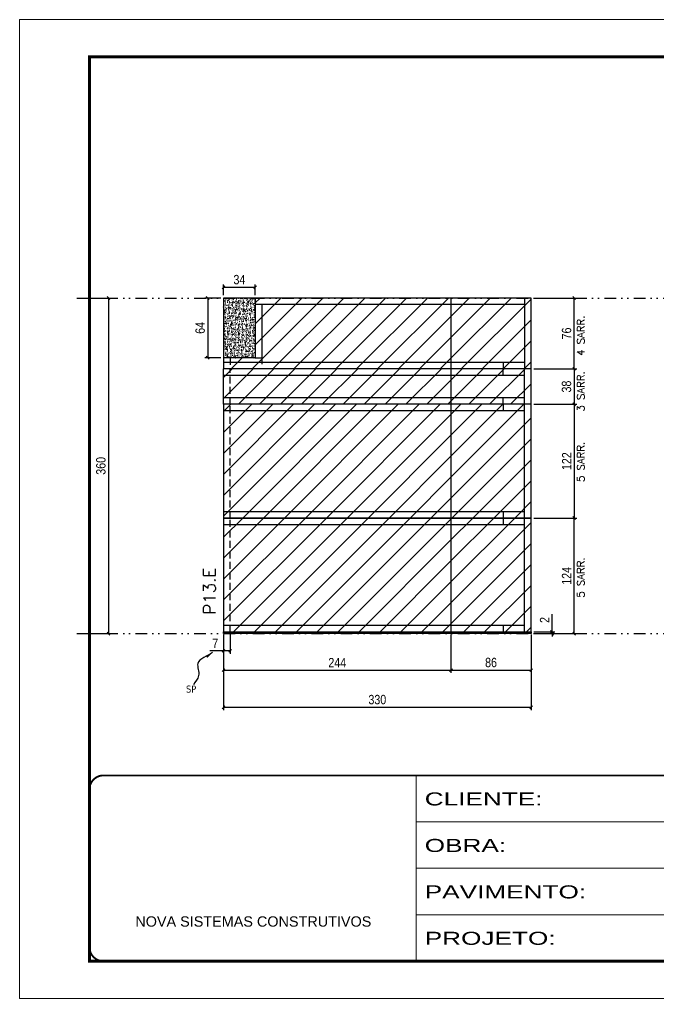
# Model space of a CAD drawing. Extents: x 2949 to 9203, y -16089 to 12527.
# Drawn here: x 4548 to 5233, y -5752 to -4702 of the extents above; entities that cross this region are included whole.
import ezdxf

# ---------------------------------------------------------------- set-up
doc = ezdxf.new("R2010")
doc.units = 0
for name, pattern in [('CONTINUO', [0]), ('DASHED', [0.75, 0.5, -0.25]), ('DIVIDE2', [0.625, 0.25, -0.125, 0, -0.125, 0, -0.125]), ('HIDDEN', [0.375, 0.25, -0.125])]:
    doc.linetypes.add(name, pattern=pattern)
for name, color, linetype in [('COTA', 241, 'Continuous'), ('Nível', 160, 'Continuous'), ('Painéis', 200, 'Continuous'), ('SARR_2.2x7', 40, 'Continuous'), ('Sarrafo de Pressão', 42, 'HIDDEN'), ('texto', 7, 'Continuous')]:
    doc.layers.add(name, color=color, linetype=linetype)
for name, color, linetype, lineweight in [('Folhas', 255, 'Continuous', 9), ('Hachura', 251, 'Continuous', 9), ('SARRAFO DE PRESSAO', 251, 'DASHED', 9), ('Texto Seção', 7, 'Continuous', 15)]:
    doc.layers.add(name, color=color, linetype=linetype, lineweight=lineweight)
doc.styles.add('ARIAL', font='arial.ttf')
doc.styles.add('COTA TECNICA', font='techl___.ttf', dxfattribs={"height": 10})
doc.styles.add('COTA TECNICA-50', font='techl___.ttf', dxfattribs={"height": 10})
doc.styles.add('REGUA-120', font='ROMANS.shx', dxfattribs={"height": 15})
doc.styles.add('ROMANS', font='romans.shx')
doc.styles.get("Standard").update_dxf_attribs({"font": 'arial.ttf'})
doc.styles.add('Tecnologia', font='')
doc.styles.get('Tecnologia').set_extended_font_data('Forgotten Futurist')
doc.dimstyles.new('COTA PAINEL-50', dxfattribs={"dimtxt": 10, "dimasz": 3, "dimexe": 3, "dimexo": 3, "dimgap": 3, "dimtad": 1, "dimdec": 1, "dimzin": 12, "dimdsep": 46, "dimtxsty": 'COTA TECNICA-50', "dimblk1": 'OBLIQUE', "dimblk2": 'OBLIQUE', "dimsah": 1, "dimcen": 0.9, "dimclrd": 4, "dimclre": 4, "dimclrt": 240, "dimadec": 1, "dimazin": 3, "dimtfac": 1, "dimtdec": 1, "dimtmove": 0, "dimatfit": 3, "dimfxl": 1, "dimtolj": 1, "dimtzin": 12, "dimarcsym": 0})
doc.dimstyles.new('PAINEL', dxfattribs={"dimtxt": 10, "dimasz": 3, "dimexe": 3, "dimexo": 3, "dimgap": 3, "dimtad": 1, "dimdec": 1, "dimzin": 12, "dimdsep": 46, "dimtxsty": 'COTA TECNICA', "dimblk1": 'OBLIQUE', "dimblk2": 'OBLIQUE', "dimsah": 1, "dimcen": 0.9, "dimclrd": 4, "dimclre": 4, "dimclrt": 240, "dimadec": 1, "dimazin": 3, "dimtfac": 1, "dimtdec": 1, "dimtmove": 0, "dimatfit": 3, "dimfxl": 1, "dimtolj": 1, "dimtzin": 12, "dimarcsym": 0})
doc.dimstyles.get("Standard").update_dxf_attribs({"dimtxt": 0.18, "dimasz": 0.18, "dimexe": 0.18, "dimexo": 0.0625, "dimgap": 0.09, "dimtad": 0, "dimtih": 1, "dimtoh": 1, "dimdec": 4, "dimzin": 0, "dimdsep": 46, "dimtxsty": 'Standard', "dimcen": 0.09, "dimadec": 0, "dimazin": 0, "dimtfac": 1, "dimtdec": 4, "dimtofl": 0, "dimtmove": 0, "dimatfit": 3, "dimfxl": 1, "dimtolj": 1, "dimtzin": 0, "dimarcsym": 0})
pattern_1 = [(45, (-129255.467, -37644.947), (-11.2253202, 11.2253202), [])]
pattern_2 = [(45, (-2336.75, -5138.344), (-11.22532, 11.22532), [])]
pattern_3 = [(45, (0, 1148.575), (-11.22532, 11.22532), [])]

# ---------------------------------------------------------------- blocks, each defined once
blk = doc.blocks.new('9999999999')
at = {"color": 30, "linetype": 'CONTINUO'}
for p, q in [((98564.6, 34230.2), (98564.6, 34429.4)), ((98564.6, 34379.6), (99584, 34379.6)), ((98564.6, 34329.8), (99488, 34329.8)), ((98564.6, 34280), (99488, 34280))]:
    blk.add_line(p, q, dxfattribs=at)
at = {"color": 30, "linetype": 'CONTINUO', "const_width": 2}
blk.add_lwpolyline([(99584, 34230.2), (99584, 34414.4, 0.414214), (99569, 34429.4), (98229, 34429.4, 0.414214), (98214, 34414.4), (98214, 34245.2, 0.414214), (98229, 34230.2), (99584, 34230.2)], format="xyb", dxfattribs=at)
at = {"layer": 'Folhas'}
blk.add_lwpolyline([(98139, 34190.2), (99624, 34190.2), (99624, 35240.2), (98139, 35240.2)], close=True, dxfattribs=at)
at = {"layer": 'Folhas', "color": 30, "const_width": 3}
blk.add_lwpolyline([(98214, 34230.2), (99584, 34230.2), (99584, 35200.2), (98214, 35200.2)], close=True, dxfattribs=at)
at = {"color": 7, "linetype": 'Continuous', "ltscale": 5, "style": 'ARIAL'}
blk.add_text('NOVA SISTEMAS CONSTRUTIVOS', height=11.059, dxfattribs=at).set_placement((98263.2, 34267.2))
at = {"layer": 'Folhas', "color": 7, "style": 'Tecnologia', "width": 1.5}
for s, p in [('CLIENTE:', (98573.7, 34397.2)), ('OBRA:', (98573.7, 34347.3)), ('PAVIMENTO:', (98573.7, 34297.5)), ('PROJETO:', (98573.7, 34247.7))]:
    blk.add_text(s, height=14, dxfattribs=at).set_placement(p)
blk = doc.blocks.new('_Oblique')
at = {"color": 0, "linetype": 'ByBlock', "lineweight": -2}
blk.add_line((-0.5, -0.5), (0.5, 0.5), dxfattribs=at)
blk = doc.blocks.new('*D2399')
at = {"layer": 'COTA', "color": 4, "linetype": 'ByBlock', "lineweight": -2, "transparency": 16777216}
for p, q in [((4612, -5000.6), (4646, -5000.6)), ((4643, -5000.6), (4643, -5360.6)), ((4612, -5360.6), (4646, -5360.6))]:
    blk.add_line(p, q, dxfattribs=at)
at = {"layer": 'Defpoints', "color": 0, "linetype": 'ByBlock', "transparency": 16777216}
for p in [(4609, -5000.6), (4609, -5360.6), (4643, -5360.6)]:
    blk.add_point(p, dxfattribs=at)
at = {"layer": 'COTA', "color": 4, "linetype": 'ByBlock', "lineweight": -2, "transparency": 16777216, "xscale": 3, "yscale": 3, "zscale": 3}
for p, rotation in [((4643, -5000.6), 90), ((4643, -5360.6), 270)]:
    blk.add_blockref('_Oblique', p, dxfattribs=dict(at, rotation=rotation))
at = {"layer": 'COTA', "color": 240, "linetype": 'ByBlock', "transparency": 16777216, "insert": (4634.8, -5180.6), "char_height": 10, "attachment_point": 5, "rotation": 90, "style": 'COTA TECNICA'}
blk.add_mtext('\\A1;360', dxfattribs=at)
blk = doc.blocks.new('*D2374')
at = {"layer": 'COTA', "color": 4, "lineweight": -2, "transparency": 16777216}
for p, q in [((4766.4, -5361.6), (4766.4, -5442.6)), ((5096.4, -5361.6), (5096.4, -5442.6)), ((4766.4, -5439.6), (5096.4, -5439.6))]:
    blk.add_line(p, q, dxfattribs=at)
at = {"layer": 'Defpoints', "color": 0, "transparency": 16777216}
for p in [(4766.4, -5358.6), (5096.4, -5358.6), (5096.4, -5439.6)]:
    blk.add_point(p, dxfattribs=at)
at = {"layer": 'COTA', "color": 4, "lineweight": -2, "transparency": 16777216, "xscale": 3, "yscale": 3, "zscale": 3, "rotation": 180}
blk.add_blockref('_Oblique', (4766.4, -5439.6), dxfattribs=at)
at = {"layer": 'COTA', "color": 4, "lineweight": -2, "transparency": 16777216, "xscale": 3, "yscale": 3, "zscale": 3}
blk.add_blockref('_Oblique', (5096.4, -5439.6), dxfattribs=at)
at = {"layer": 'COTA', "color": 240, "transparency": 16777216, "insert": (4931.4, -5431.4), "char_height": 10, "attachment_point": 5, "style": 'COTA TECNICA'}
blk.add_mtext('\\A1;330', dxfattribs=at)
blk = doc.blocks.new('*D2375')
at = {"layer": 'COTA', "color": 4, "lineweight": -2, "transparency": 16777216}
for p, q in [((5099.4, -5000.6), (5145.6, -5000.6)), ((5142.6, -5076.6), (5142.6, -5000.6)), ((5099.4, -5076.6), (5145.6, -5076.6))]:
    blk.add_line(p, q, dxfattribs=at)
at = {"layer": 'Defpoints', "color": 0, "transparency": 16777216}
for p in [(5096.4, -5000.6), (5142.6, -5000.6), (5096.4, -5076.6)]:
    blk.add_point(p, dxfattribs=at)
at = {"layer": 'COTA', "color": 4, "lineweight": -2, "transparency": 16777216, "xscale": 3, "yscale": 3, "zscale": 3}
for p, rotation in [((5142.6, -5000.6), 90), ((5142.6, -5076.6), 270)]:
    blk.add_blockref('_Oblique', p, dxfattribs=dict(at, rotation=rotation))
at = {"layer": 'COTA', "color": 240, "transparency": 16777216, "insert": (5134.5, -5038.6), "char_height": 10, "attachment_point": 5, "rotation": 90, "style": 'COTA TECNICA'}
blk.add_mtext('\\A1;76', dxfattribs=at)
blk = doc.blocks.new('*D2376')
at = {"layer": 'COTA', "color": 4, "lineweight": -2, "transparency": 16777216}
for p, q in [((4766.4, -5363.6), (4766.4, -5382.1)), ((4773.4, -5361.6), (4773.4, -5382.1)), ((4766.4, -5379.1), (4751.6, -5379.1)), ((4773.4, -5379.1), (4766.4, -5379.1))]:
    blk.add_line(p, q, dxfattribs=at)
at = {"layer": 'Defpoints', "color": 0, "transparency": 16777216}
for p in [(4766.4, -5360.6), (4773.4, -5358.6), (4766.4, -5379.1)]:
    blk.add_point(p, dxfattribs=at)
at = {"layer": 'COTA', "color": 4, "lineweight": -2, "transparency": 16777216, "xscale": 3, "yscale": 3, "zscale": 3, "rotation": 180}
blk.add_blockref('_Oblique', (4766.4, -5379.1), dxfattribs=at)
at = {"layer": 'COTA', "color": 4, "lineweight": -2, "transparency": 16777216, "xscale": 3, "yscale": 3, "zscale": 3}
blk.add_blockref('_Oblique', (4773.4, -5379.1), dxfattribs=at)
at = {"layer": 'COTA', "color": 240, "transparency": 16777216, "insert": (4757.5, -5371), "char_height": 10, "attachment_point": 5, "style": 'COTA TECNICA-50'}
blk.add_mtext('\\A1;7', dxfattribs=at)
blk = doc.blocks.new('*D2377')
at = {"layer": 'COTA', "color": 4, "lineweight": -2, "transparency": 16777216}
for p, q in [((5099.4, -5236.6), (5145.6, -5236.6)), ((5142.6, -5360.6), (5142.6, -5236.6)), ((5099.4, -5360.6), (5145.6, -5360.6))]:
    blk.add_line(p, q, dxfattribs=at)
at = {"layer": 'Defpoints', "color": 0, "transparency": 16777216}
for p in [(5096.4, -5236.6), (5142.6, -5236.6), (5096.4, -5360.6)]:
    blk.add_point(p, dxfattribs=at)
at = {"layer": 'COTA', "color": 4, "lineweight": -2, "transparency": 16777216, "xscale": 3, "yscale": 3, "zscale": 3}
for p, rotation in [((5142.6, -5236.6), 90), ((5142.6, -5360.6), 270)]:
    blk.add_blockref('_Oblique', p, dxfattribs=dict(at, rotation=rotation))
at = {"layer": 'COTA', "color": 240, "transparency": 16777216, "insert": (5134.5, -5298.6), "char_height": 10, "attachment_point": 5, "rotation": 90, "style": 'COTA TECNICA-50'}
blk.add_mtext('\\A1;124', dxfattribs=at)
blk = doc.blocks.new('*D2378')
at = {"layer": 'COTA', "color": 4, "lineweight": -2, "transparency": 16777216}
for p, q in [((5118.9, -5358.6), (5118.9, -5339.8)), ((5099.4, -5358.6), (5121.9, -5358.6)), ((5099.4, -5360.6), (5121.9, -5360.6)), ((5118.9, -5360.6), (5118.9, -5358.6)), ((5118.9, -5360.6), (5118.9, -5363.6))]:
    blk.add_line(p, q, dxfattribs=at)
at = {"layer": 'Defpoints', "color": 0, "transparency": 16777216}
for p in [(5096.4, -5358.6), (5096.4, -5360.6), (5118.9, -5360.6)]:
    blk.add_point(p, dxfattribs=at)
at = {"layer": 'COTA', "color": 4, "lineweight": -2, "transparency": 16777216, "xscale": 3, "yscale": 3, "zscale": 3}
for p, rotation in [((5118.9, -5358.6), 270), ((5118.9, -5360.6), 90)]:
    blk.add_blockref('_Oblique', p, dxfattribs=dict(at, rotation=rotation))
at = {"layer": 'COTA', "color": 240, "transparency": 16777216, "insert": (5110.9, -5345.9), "char_height": 10, "attachment_point": 5, "rotation": 90, "style": 'COTA TECNICA-50'}
blk.add_mtext('\\A1;2', dxfattribs=at)
blk = doc.blocks.new('*D2379')
at = {"layer": 'COTA', "color": 4, "linetype": 'ByBlock', "lineweight": -2, "transparency": 16777216}
for p, q in [((5099.4, -5114.6), (5145.6, -5114.6)), ((5142.6, -5114.6), (5142.6, -5236.6)), ((5099.4, -5236.6), (5145.6, -5236.6))]:
    blk.add_line(p, q, dxfattribs=at)
at = {"layer": 'Defpoints', "color": 0, "linetype": 'ByBlock', "transparency": 16777216}
for p in [(5096.4, -5114.6), (5096.4, -5236.6), (5142.6, -5236.6)]:
    blk.add_point(p, dxfattribs=at)
at = {"layer": 'COTA', "color": 4, "linetype": 'ByBlock', "lineweight": -2, "transparency": 16777216, "xscale": 3, "yscale": 3, "zscale": 3}
for p, rotation in [((5142.6, -5114.6), 90), ((5142.6, -5236.6), 270)]:
    blk.add_blockref('_Oblique', p, dxfattribs=dict(at, rotation=rotation))
at = {"layer": 'COTA', "color": 240, "linetype": 'ByBlock', "transparency": 16777216, "insert": (5134.6, -5175.6), "char_height": 10, "attachment_point": 5, "rotation": 90, "style": 'COTA TECNICA'}
blk.add_mtext('\\A1;122', dxfattribs=at)
blk = doc.blocks.new('*D2380')
at = {"layer": 'COTA', "color": 4, "linetype": 'ByBlock', "lineweight": -2, "transparency": 16777216}
for p, q in [((4766.4, -5363.6), (4766.4, -5402.8)), ((5010.4, -5361.6), (5010.4, -5402.8)), ((4766.4, -5399.8), (5010.4, -5399.8))]:
    blk.add_line(p, q, dxfattribs=at)
at = {"layer": 'Defpoints', "color": 0, "linetype": 'ByBlock', "transparency": 16777216}
for p in [(4766.4, -5360.6), (5010.4, -5358.6), (5010.4, -5399.8)]:
    blk.add_point(p, dxfattribs=at)
at = {"layer": 'COTA', "color": 4, "linetype": 'ByBlock', "lineweight": -2, "transparency": 16777216, "xscale": 3, "yscale": 3, "zscale": 3, "rotation": 180}
blk.add_blockref('_Oblique', (4766.4, -5399.8), dxfattribs=at)
at = {"layer": 'COTA', "color": 4, "linetype": 'ByBlock', "lineweight": -2, "transparency": 16777216, "xscale": 3, "yscale": 3, "zscale": 3}
blk.add_blockref('_Oblique', (5010.4, -5399.8), dxfattribs=at)
at = {"layer": 'COTA', "color": 240, "linetype": 'ByBlock', "transparency": 16777216, "insert": (4888.4, -5391.7), "char_height": 10, "attachment_point": 5, "style": 'COTA TECNICA'}
blk.add_mtext('\\A1;244', dxfattribs=at)
blk = doc.blocks.new('*D2381')
at = {"layer": 'COTA', "color": 4, "linetype": 'ByBlock', "lineweight": -2, "transparency": 16777216}
for p, q in [((5010.4, -5361.6), (5010.4, -5402.8)), ((5096.4, -5363.6), (5096.4, -5402.8)), ((5010.4, -5399.8), (5096.4, -5399.8))]:
    blk.add_line(p, q, dxfattribs=at)
at = {"layer": 'Defpoints', "color": 0, "linetype": 'ByBlock', "transparency": 16777216}
for p in [(5010.4, -5358.6), (5096.4, -5360.6), (5096.4, -5399.8)]:
    blk.add_point(p, dxfattribs=at)
at = {"layer": 'COTA', "color": 4, "linetype": 'ByBlock', "lineweight": -2, "transparency": 16777216, "xscale": 3, "yscale": 3, "zscale": 3, "rotation": 180}
blk.add_blockref('_Oblique', (5010.4, -5399.8), dxfattribs=at)
at = {"layer": 'COTA', "color": 4, "linetype": 'ByBlock', "lineweight": -2, "transparency": 16777216, "xscale": 3, "yscale": 3, "zscale": 3}
blk.add_blockref('_Oblique', (5096.4, -5399.8), dxfattribs=at)
at = {"layer": 'COTA', "color": 240, "linetype": 'ByBlock', "transparency": 16777216, "insert": (5053.4, -5391.6), "char_height": 10, "attachment_point": 5, "style": 'COTA TECNICA'}
blk.add_mtext('\\A1;86', dxfattribs=at)
blk = doc.blocks.new('*D2391')
at = {"layer": 'COTA', "color": 4, "linetype": 'ByBlock', "lineweight": -2, "transparency": 16777216}
for p, q in [((4763.4, -5000.6), (4746.4, -5000.6)), ((4749.4, -5000.6), (4749.4, -5064.6)), ((4763.4, -5064.6), (4746.4, -5064.6))]:
    blk.add_line(p, q, dxfattribs=at)
at = {"layer": 'Defpoints', "color": 0, "linetype": 'ByBlock', "transparency": 16777216}
for p in [(4766.4, -5000.6), (4749.4, -5064.6), (4766.4, -5064.6)]:
    blk.add_point(p, dxfattribs=at)
at = {"layer": 'COTA', "color": 4, "linetype": 'ByBlock', "lineweight": -2, "transparency": 16777216, "xscale": 3, "yscale": 3, "zscale": 3}
for p, rotation in [((4749.4, -5000.6), 90), ((4749.4, -5064.6), 270)]:
    blk.add_blockref('_Oblique', p, dxfattribs=dict(at, rotation=rotation))
at = {"layer": 'COTA', "color": 240, "linetype": 'ByBlock', "transparency": 16777216, "insert": (4741.3, -5032.6), "char_height": 10, "attachment_point": 5, "rotation": 90, "style": 'COTA TECNICA'}
blk.add_mtext('\\A1;64', dxfattribs=at)
blk = doc.blocks.new('*D2392')
at = {"layer": 'COTA', "color": 4, "linetype": 'ByBlock', "lineweight": -2, "transparency": 16777216}
for p, q in [((4766.4, -4997.6), (4766.4, -4986.1)), ((4800.4, -4997.6), (4800.4, -4986.1)), ((4766.4, -4989.1), (4800.4, -4989.1))]:
    blk.add_line(p, q, dxfattribs=at)
at = {"layer": 'Defpoints', "color": 0, "linetype": 'ByBlock', "transparency": 16777216}
for p in [(4800.4, -4989.1), (4766.4, -5000.6), (4800.4, -5000.6)]:
    blk.add_point(p, dxfattribs=at)
at = {"layer": 'COTA', "color": 4, "linetype": 'ByBlock', "lineweight": -2, "transparency": 16777216, "xscale": 3, "yscale": 3, "zscale": 3, "rotation": 180}
blk.add_blockref('_Oblique', (4766.4, -4989.1), dxfattribs=at)
at = {"layer": 'COTA', "color": 4, "linetype": 'ByBlock', "lineweight": -2, "transparency": 16777216, "xscale": 3, "yscale": 3, "zscale": 3}
blk.add_blockref('_Oblique', (4800.4, -4989.1), dxfattribs=at)
at = {"layer": 'COTA', "color": 240, "linetype": 'ByBlock', "transparency": 16777216, "insert": (4783.4, -4980.9), "char_height": 10, "attachment_point": 5, "style": 'COTA TECNICA'}
blk.add_mtext('\\A1;34', dxfattribs=at)
blk = doc.blocks.new('*D2402')
at = {"layer": 'COTA', "color": 4, "lineweight": -2, "transparency": 16777216}
for p, q in [((5099.4, -5076.6), (5145.6, -5076.6)), ((5142.6, -5076.6), (5142.6, -5114.6)), ((5099.4, -5114.6), (5145.6, -5114.6))]:
    blk.add_line(p, q, dxfattribs=at)
at = {"layer": 'Defpoints', "color": 0, "transparency": 16777216}
for p in [(5096.4, -5076.6), (5096.4, -5114.6), (5142.6, -5114.6)]:
    blk.add_point(p, dxfattribs=at)
at = {"layer": 'COTA', "color": 4, "lineweight": -2, "transparency": 16777216, "xscale": 3, "yscale": 3, "zscale": 3}
for p, rotation in [((5142.6, -5076.6), 90), ((5142.6, -5114.6), 270)]:
    blk.add_blockref('_Oblique', p, dxfattribs=dict(at, rotation=rotation))
at = {"layer": 'COTA', "color": 240, "transparency": 16777216, "insert": (5134.4, -5095.6), "char_height": 10, "attachment_point": 5, "rotation": 90, "style": 'COTA TECNICA'}
blk.add_mtext('\\A1;38', dxfattribs=at)

msp = doc.modelspace()

# ---------------------------------------------------------------- hatches: boundary and pattern name
at = {"layer": 'COTA', "linetype": 'ByBlock'}
h = msp.add_hatch(dxfattribs=at)
h.set_pattern_fill('AR-CONC', color=256, scale=0.03)
h.set_pattern_definition([(50, (-129255.4665, -35313.7967), (5.46554007, -0.47817257), [0.5715, -6.2865]), (355, (-129255.4665, -35313.7967), (-1.05730264, 5.73170536), [0.4572, -5.02921753]), (100.4514447, (-129255.011, -35313.8366), (4.40823741, 5.25353256), [0.48570026, -5.34270734]), (46.1842, (-129255.4665, -35312.273), (8.13237123, -1.26126984), [0.85725, -9.42975]), (96.6355576, (-129254.789, -35312.378), (7.122124, 7.42278374), [0.7285507, -8.01406824]), (351.184151, (-129255.4665, -35312.273), (7.122124, 7.42278374), [0.685799, -7.54379196]), (21, (-129254.7045, -35312.6537), (4.54843174, -3.06795595), [0.5715, -6.2865]), (326, (-129254.7045, -35312.6537), (1.85406085, 5.52563898), [0.4572, -5.0292]), (71.451445, (-129254.3255, -35312.9094), (6.40249258, 2.45768307), [0.48570026, -5.34269813]), (37.5, (-129255.4665, -35313.7967), (0.092658098, 2.536651166), [0, -4.96824, 0, -5.1054, 0, -5.04825]), (7.5, (-129255.4665, -35313.7967), (2.004589875, 3.005417245), [0, -2.91084, 0, -4.85394, 0, -1.92405]), (327.5, (-129257.1658, -35313.7967), (4.067717855, -0.17186232), [0, -1.905, 0, -5.9436, 0, -7.8867]), (317.5, (-129257.9278, -35313.7967), (4.44387544, 0.76279473), [0, -2.4765, 0, -3.94716, 0, -5.6007])])
h.paths.add_polyline_path([(4766.38, -5000.61), (4766.38, -5064.61), (4800.38, -5064.61), (4800.38, -5000.61)])
at = {"layer": 'Hachura', "linetype": 'ByBlock'}
h = msp.add_hatch(dxfattribs=at)
h.set_pattern_fill('ANSI31', color=256, scale=5)
h.set_pattern_definition(pattern_2)
h.paths.add_polyline_path([(4800.38, -5000.61), (4800.38, -5064.61), (4766.38, -5064.61), (4766.38, -5076.61), (5010.38, -5076.61), (5010.38, -5000.61)])
h = msp.add_hatch(dxfattribs=at)
h.set_pattern_fill('ANSI31', color=256, scale=5)
h.set_pattern_definition(pattern_2)
h.paths.add_polyline_path([(5010.38, -5000.61), (5010.38, -5076.61), (5096.38, -5076.61), (5096.38, -5000.61)])
at = {"layer": 'Hachura'}
h = msp.add_hatch(dxfattribs=at)
h.set_pattern_fill('ANSI31', color=256, scale=5)
h.set_pattern_definition(pattern_3)
h.paths.add_polyline_path([(5010.38, -5114.61), (5010.38, -5076.61), (4766.38, -5076.61), (4766.38, -5114.61)])
h = msp.add_hatch(dxfattribs=at)
h.set_pattern_fill('ANSI31', color=256, scale=5)
h.set_pattern_definition(pattern_3)
h.paths.add_polyline_path([(5096.38, -5114.61), (5096.38, -5076.61), (5010.38, -5076.61), (5010.38, -5114.61)])
at = {"layer": 'Hachura', "linetype": 'ByBlock'}
h = msp.add_hatch(dxfattribs=at)
h.set_pattern_fill('ANSI31', color=256, scale=5)
h.set_pattern_definition(pattern_1)
h.paths.add_polyline_path([(5010.38, -5114.61), (4766.38, -5114.61), (4766.38, -5236.61), (5010.38, -5236.61)])
h = msp.add_hatch(dxfattribs=at)
h.set_pattern_fill('ANSI31', color=256, scale=5)
h.set_pattern_definition(pattern_1)
h.paths.add_polyline_path([(5096.38, -5114.61), (5010.38, -5114.61), (5010.38, -5236.61), (5096.38, -5236.61)])
h = msp.add_hatch(dxfattribs=at)
h.set_pattern_fill('ANSI31', color=256, scale=5)
h.set_pattern_definition(pattern_1)
h.paths.add_polyline_path([(4766.38, -5236.61), (4766.38, -5358.61), (5010.38, -5358.61), (5010.38, -5236.61)])
h = msp.add_hatch(dxfattribs=at)
h.set_pattern_fill('ANSI31', color=256, scale=5)
h.set_pattern_definition(pattern_1)
h.paths.add_polyline_path([(5096.38, -5236.61), (5010.38, -5236.61), (5010.38, -5358.61), (5096.38, -5358.61)])

# ---------------------------------------------------------------- linework, layer by layer
at = {"layer": 'COTA', "linetype": 'ByBlock'}
for p, q in [((4800.38, -5000.61), (4766.38, -5000.61)), ((4766.38, -5000.61), (4766.38, -5064.61))]:
    msp.add_line(p, q, dxfattribs=at)
at = {"layer": 'Nível', "color": 4, "linetype": 'DIVIDE2', "ltscale": 50}
for p, q in [((4609.03, -5000.61), (5979.03, -5000.61)), ((4609.03, -5360.61), (5979.03, -5360.61))]:
    msp.add_line(p, q, dxfattribs=at)
at = {"layer": 'Painéis'}
for p, q in [((5096.38, -5000.61), (4800.38, -5000.61)), ((4800.38, -5000.61), (4800.38, -5064.61)), ((5010.38, -5000.61), (5010.38, -5236.61)), ((5096.38, -5076.61), (5096.38, -5000.61)), ((4800.38, -5064.61), (4766.38, -5064.61)), ((4766.38, -5064.61), (4766.38, -5076.61)), ((5096.38, -5076.61), (4766.38, -5076.61)), ((4766.38, -5114.61), (4766.38, -5076.61)), ((5096.38, -5114.61), (5096.38, -5076.61)), ((4766.38, -5114.61), (4766.38, -5236.61)), ((5096.38, -5114.61), (4766.38, -5114.61)), ((5096.38, -5236.61), (5096.38, -5114.61)), ((5096.38, -5236.61), (4766.38, -5236.61)), ((4766.38, -5236.61), (4766.38, -5358.61)), ((4766.38, -5236.61), (5096.38, -5236.61)), ((5010.38, -5236.61), (5010.38, -5360.61)), ((5096.38, -5358.61), (5096.38, -5236.61)), ((4766.38, -5358.61), (5096.38, -5358.61)), ((4766.38, -5358.61), (5096.38, -5358.61)), ((4766.38, -5360.61), (4766.38, -5358.61)), ((5096.38, -5360.61), (4766.38, -5360.61)), ((5096.38, -5358.61), (5096.38, -5360.61))]:
    msp.add_line(p, q, dxfattribs=at)
at = {"layer": 'SARR_2.2x7'}
for p, q in [((5089.38, -5007.61), (4800.38, -5007.61)), ((4807.38, -5007.61), (4807.38, -5064.61)), ((5089.38, -5000.61), (5089.38, -5076.61)), ((5066.38, -5069.61), (4766.38, -5069.61)), ((4800.38, -5064.61), (4807.38, -5064.61)), ((4807.38, -5064.61), (4807.38, -5071.61)), ((5089.38, -5069.61), (5066.38, -5069.61)), ((5066.38, -5069.61), (5066.38, -5076.61)), ((5066.38, -5071.95), (5066.38, -5072.61)), ((5066.38, -5083.61), (5066.38, -5076.61)), ((5066.38, -5081.27), (5066.38, -5080.61)), ((5089.38, -5114.61), (5089.38, -5076.61)), ((5066.38, -5083.61), (4766.38, -5083.61)), ((5089.38, -5083.61), (5066.38, -5083.61)), ((5066.38, -5107.61), (4766.38, -5107.61)), ((5089.38, -5107.61), (5066.38, -5107.61)), ((5066.38, -5114.61), (5066.38, -5107.61)), ((5066.38, -5121.61), (4766.38, -5121.61)), ((5066.38, -5114.61), (5066.38, -5121.61)), ((5089.38, -5121.61), (5066.38, -5121.61)), ((5089.38, -5236.61), (5089.38, -5114.61)), ((4766.38, -5229.61), (5066.38, -5229.61)), ((5066.38, -5229.61), (5089.38, -5229.61)), ((5066.38, -5229.61), (5066.38, -5236.61)), ((5066.38, -5236.61), (5066.38, -5243.61)), ((5089.38, -5358.61), (5089.38, -5236.61)), ((4766.38, -5243.61), (5066.38, -5243.61)), ((5066.38, -5243.61), (5089.38, -5243.61)), ((4766.38, -5351.61), (5066.38, -5351.61)), ((5066.38, -5351.61), (5089.38, -5351.61)), ((5066.38, -5351.61), (5066.38, -5358.61))]:
    msp.add_line(p, q, dxfattribs=at)
at = {"layer": 'Sarrafo de Pressão', "ltscale": 30}
for p, q in [((4773.38, -5064.61), (4773.38, -5076.61)), ((4773.38, -5114.61), (4773.38, -5076.61)), ((4773.38, -5236.61), (4773.38, -5114.61)), ((4773.38, -5358.61), (4773.38, -5236.61))]:
    msp.add_line(p, q, dxfattribs=at)

# ---------------------------------------------------------------- block references
at = {"layer": 'SARRAFO DE PRESSAO', "color": 6, "linetype": 'ByBlock'}
msp.add_blockref('9999999999', (-93591.44, -39942.1), dxfattribs=at)

# ---------------------------------------------------------------- texts
at = {"layer": 'texto', "color": 0, "insert": (4731.6, -5420.1), "char_height": 7.5, "attachment_point": 5}
msp.add_mtext('{\\fTahoma|b0|i0|c0|p34;\\C4;SP}', dxfattribs=at)
at = {"layer": 'Texto Seção', "linetype": 'Continuous', "style": 'ROMANS'}
for s, p in [('4 SARR.', (5153.68, -5062.68)), ('3 SARR.', (5153.68, -5122.35)), ('5 SARR.', (5153.68, -5198.01)), ('5 SARR.', (5153.68, -5322.01))]:
    msp.add_text(s, height=8, rotation=90, dxfattribs=at).set_placement(p)
at = {"layer": 'Texto Seção', "insert": (4757.83, -5340.14), "char_height": 13, "width": 285.3299, "attachment_point": 7, "rotation": 90, "style": 'REGUA-120'}
msp.add_mtext('P13.E', dxfattribs=at)

# ---------------------------------------------------------------- dimensions: what is measured, and where the dimension line sits
at = {"layer": 'COTA', "linetype": 'ByBlock'}
for base, p1, p2, picture, middle in [((4800.38, -4989.1), (4766.38, -5000.61), (4800.38, -5000.61), '*D2392', (4783.38, -4980.88)), ((5010.38, -5399.77), (4766.38, -5360.61), (5010.38, -5358.61), '*D2380', (4888.38, -5391.7))]:
    dim = msp.add_linear_dim(base=base, p1=p1, p2=p2, dimstyle='PAINEL', dxfattribs=at)
    dim.commit()
    dim.dimension.update_dxf_attribs({"geometry": picture, "text_midpoint": middle})
for base, p1, p2, picture, middle in [((4643.03, -5360.61), (4609.03, -5000.61), (4609.03, -5360.61), '*D2399', (4634.81, -5180.61)), ((4749.39, -5064.61), (4766.38, -5000.61), (4766.38, -5064.61), '*D2391', (4741.29, -5032.61)), ((5142.62, -5236.61), (5096.38, -5114.61), (5096.38, -5236.61), '*D2379', (5134.56, -5175.61))]:
    dim = msp.add_linear_dim(base=base, p1=p1, p2=p2, angle=90, dimstyle='PAINEL', dxfattribs=at)
    dim.commit()
    dim.dimension.update_dxf_attribs({"geometry": picture, "text_midpoint": middle})
at = {"layer": 'COTA'}
dim = msp.add_linear_dim(base=(5142.62, -5000.61), p1=(5096.38, -5076.61), p2=(5096.38, -5000.61), angle=90, dimstyle='PAINEL', override={"dimarcsym": 2}, dxfattribs=at)
dim.commit()
dim.dimension.update_dxf_attribs({"geometry": '*D2375', "text_midpoint": (5142.62, -5038.61), "dimtype": 160})
for base, p1, p2, angle, dimstyle, picture, middle in [((5142.62, -5114.61), (5096.38, -5076.61), (5096.38, -5114.61), 90, 'PAINEL', '*D2402', (5134.38, -5095.61)), ((5142.62, -5236.61), (5096.38, -5360.61), (5096.38, -5236.61), 90, 'COTA PAINEL-50', '*D2377', (5134.55, -5298.61)), ((4766.38, -5379.12), (4773.38, -5358.61), (4766.38, -5360.61), 180, 'COTA PAINEL-50', '*D2376', (4757.52, -5371.05))]:
    dim = msp.add_linear_dim(base=base, p1=p1, p2=p2, angle=angle, dimstyle=dimstyle, dxfattribs=at)
    dim.commit()
    dim.dimension.update_dxf_attribs({"geometry": picture, "text_midpoint": middle})
dim = msp.add_linear_dim(base=(5118.91, -5360.61), p1=(5096.38, -5358.61), p2=(5096.38, -5360.61), angle=90, dimstyle='COTA PAINEL-50', dxfattribs=at)
dim.commit()
dim.dimension.update_dxf_attribs({"geometry": '*D2378', "text_midpoint": (5118.91, -5345.86), "dimtype": 160})
dim = msp.add_linear_dim(base=(5096.38, -5439.62), p1=(4766.38, -5358.61), p2=(5096.38, -5358.61), dimstyle='PAINEL', override={"dimarcsym": 2}, dxfattribs=at)
dim.commit()
dim.dimension.update_dxf_attribs({"geometry": '*D2374', "text_midpoint": (4931.38, -5431.4)})
at = {"layer": 'COTA', "linetype": 'ByBlock'}
dim = msp.add_linear_dim(base=(5096.38, -5399.77), p1=(5010.38, -5358.61), p2=(5096.38, -5360.61), dimstyle='PAINEL', override={"dimtmove": 1}, dxfattribs=at)
dim.commit()
dim.dimension.update_dxf_attribs({"geometry": '*D2381', "text_midpoint": (5053.38, -5391.64)})

# ---------------------------------------------------------------- leaders
at = {"layer": 'COTA', "path_type": 1}
msp.add_leader([(4754.55, -5380.79), (4738.77, -5392.62), (4739.69, -5405.63), (4734.14, -5415.41)], dimstyle='Standard', override={"dimasz": 8}, dxfattribs=at)

doc.saveas('drawing.dxf')
